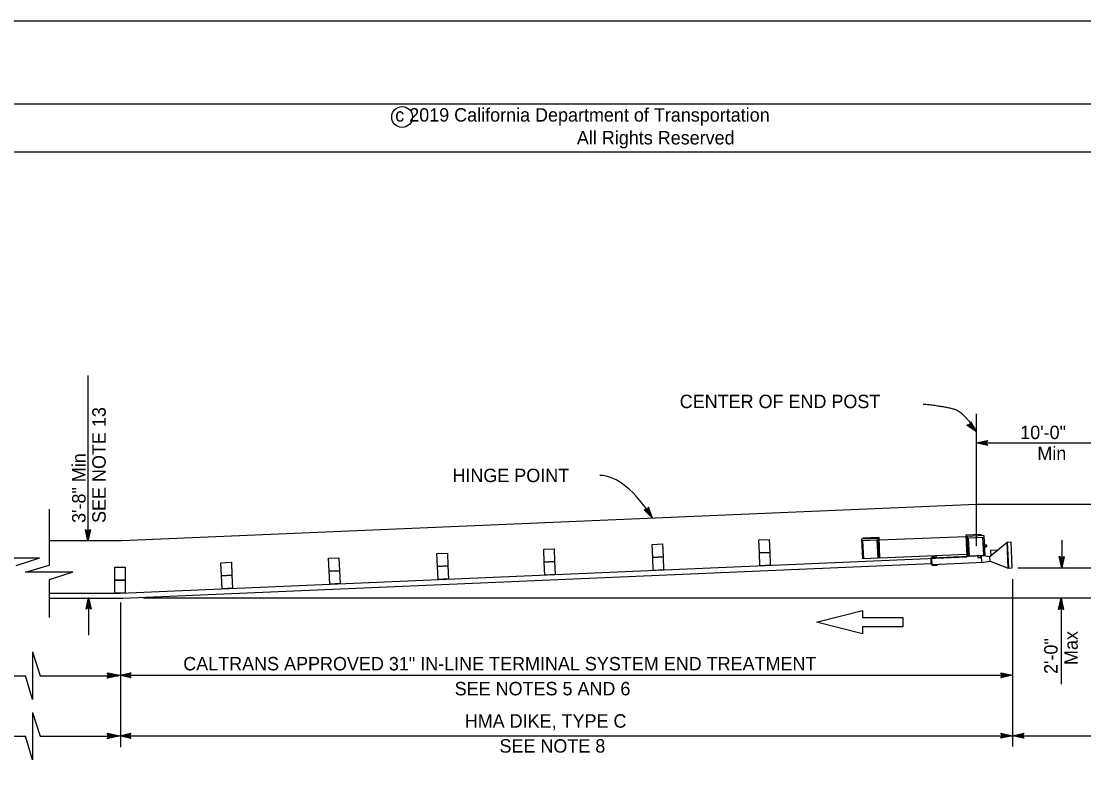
# Model space of a CAD drawing. Extents: x -893 to 867, y -474 to 712.
# Drawn here: x -365 to 189, y 323 to 712 of the extents above; entities that cross this region are included whole.
import ezdxf

# ---------------------------------------------------------------- set-up
doc = ezdxf.new("R2010")
doc.units = 0
for name, color, linetype in [('10 Sheet Format', 7, 'Continuous'), ('56 Stage 3 Anno', 7, 'Continuous'), ('57 Undefined', 7, 'Continuous'), ('60 Nongeo Data', 7, 'Continuous')]:
    doc.layers.add(name, color=color, linetype=linetype)

msp = doc.modelspace()

# ---------------------------------------------------------------- linework, layer by layer
at = {"layer": '10 Sheet Format'}
msp.add_line((-813.45, 643.96), (811.55, 643.96), dxfattribs=at)
for points in [[(-893.45, -474.04), (866.55, -474.04), (866.55, 711.96), (-893.45, 711.96)], [(-863.43, 668.96), (836.57, 668.96), (836.57, -431.04), (-863.43, -431.04)], [(-863.43, 668.96), (836.57, 668.96), (836.57, -431.04), (-863.43, -431.04)]]:
    msp.add_lwpolyline(points, close=True, dxfattribs=at)
msp.add_circle((-166.11, 662.06), 5.42, dxfattribs=at)
at = {"layer": '56 Stage 3 Anno'}
for p, q in [((-329.79, 527.34), (-329.79, 441.02)), ((132.97, 492.23), (138.97, 493.56)), ((134.36, 492.24), (138.73, 493.2)), ((135.73, 492.23), (138.56, 492.86)), ((138.97, 493.56), (138.17, 492.23)), ((138.97, 493.56), (138.97, 493.56)), ((132.97, 492.23), (209.37, 492.23)), ((138.97, 490.89), (132.97, 492.23)), ((132.97, 492.23), (132.97, 492.23)), ((138.75, 491.25), (134.35, 492.23)), ((138.52, 491.61), (135.73, 492.23)), ((137.11, 492.23), (138.32, 492.5)), ((138.34, 491.96), (137.11, 492.23)), ((138.17, 492.23), (138.97, 490.89)), ((138.97, 490.89), (138.97, 490.89)), ((-350.04, 457.7), (-350.04, 428.46)), ((-38.34, 457.36), (-39.9, 457.35)), ((-39.9, 457.35), (-39.9, 457.35)), ((-39.9, 457.35), (-35.64, 452.92)), ((-39.48, 457.35), (-36.36, 454.1)), ((-39.05, 457.34), (-37.08, 455.28)), ((-38.67, 457.37), (-37.79, 456.46)), ((-37.62, 458.74), (-38.34, 457.36)), ((-37.79, 456.46), (-38.19, 457.63)), ((-37.08, 455.28), (-38.01, 458.02)), ((-36.36, 454.11), (-37.8, 458.35)), ((-35.64, 452.92), (-37.62, 458.74)), ((-37.62, 458.74), (-37.62, 458.74)), ((-350.04, 450.71), (-350.04, 439.99)), ((-35.64, 452.92), (-35.64, 452.92)), ((-329.79, 441.02), (-331.12, 447.02)), ((-331.12, 447.02), (-331.12, 447.02)), ((-331.12, 447.02), (-329.79, 446.22)), ((-329.8, 442.41), (-330.76, 446.79)), ((-329.79, 443.79), (-330.42, 446.61)), ((-329.79, 445.17), (-330.06, 446.38)), ((-329.79, 446.22), (-328.45, 447.02)), ((-328.45, 447.02), (-329.79, 441.02)), ((-328.81, 446.81), (-329.79, 442.4)), ((-329.17, 446.57), (-329.79, 443.79)), ((-329.52, 446.4), (-329.79, 445.17)), ((-328.45, 447.02), (-328.45, 447.02)), ((-329.79, 441.02), (-329.79, 441.02)), ((177.64, 441.5), (177.64, 427.07)), ((-355.08, 432.24), (-379.81, 432.24)), ((-355.08, 432.24), (-367.47, 428.22)), ((-362.38, 424.89), (-350.04, 428.46)), ((-362.38, 424.89), (-350.04, 428.46)), ((154.84, 427.07), (248.92, 427.07)), ((-337.66, 424.89), (-362.38, 424.89)), ((-337.66, 424.89), (-362.38, 424.89)), ((-337.66, 424.89), (-350.04, 420.87)), ((-337.66, 424.89), (-350.04, 420.87)), ((-350.04, 420.87), (-350.04, 401.19)), ((-350.04, 420.87), (-350.04, 401.28)), ((151.94, 421.21), (151.94, 334.09)), ((-330.8, 405.66), (-329.46, 411.66)), ((-330.44, 405.88), (-329.46, 410.28)), ((-329.46, 411.66), (-329.46, 411.66)), ((-329.46, 411.66), (-328.13, 405.66)), ((-329.46, 411.66), (-329.46, 392.12)), ((-329.45, 410.27), (-328.49, 405.9)), ((177.31, 411.26), (177.31, 366.58)), ((-329.46, 406.46), (-330.8, 405.66)), ((-330.8, 405.66), (-330.8, 405.66)), ((-330.08, 406.11), (-329.46, 408.9)), ((-329.74, 406.29), (-329.46, 407.52)), ((-329.46, 408.9), (-328.83, 406.07)), ((-329.46, 407.52), (-329.19, 406.31)), ((-328.13, 405.66), (-329.46, 406.46)), ((-328.13, 405.66), (-328.13, 405.66)), ((-312.89, 409.09), (-312.89, 333.74)), ((-358.7, 383.31), (-354.68, 370.92)), ((-358.7, 383.31), (-358.7, 358.58)), ((-319.04, 370.92), (-319.84, 372.26)), ((-319.84, 372.26), (-319.84, 372.26)), ((-319.84, 372.26), (-313.84, 370.92)), ((-319.63, 371.91), (-315.22, 370.92)), ((-319.39, 371.55), (-316.61, 370.92)), ((-318.58, 371.12), (-319.38, 372.46)), ((-319.38, 372.46), (-319.38, 372.46)), ((-319.38, 372.46), (-313.38, 371.12)), ((-313.38, 371.12), (-319.38, 369.79)), ((-319.38, 369.79), (-318.58, 371.12)), ((-319.22, 371.2), (-317.99, 370.92)), ((-319.17, 372.11), (-314.76, 371.12)), ((-314.77, 371.12), (-319.15, 370.15)), ((-316.15, 371.12), (-318.97, 370.5)), ((-318.93, 371.75), (-316.15, 371.12)), ((-318.76, 371.4), (-317.53, 371.13)), ((-317.53, 371.13), (-318.74, 370.86)), ((-313.38, 371.12), (-313.38, 371.12)), ((-313.38, 371.12), (151.44, 371.12)), ((-312.9, 372.33), (-312.89, 372.33)), ((146.74, 371.13), (145.94, 372.47)), ((145.94, 372.47), (145.94, 372.47)), ((145.94, 372.47), (151.94, 371.13)), ((151.94, 371.13), (145.94, 369.8)), ((145.94, 369.8), (146.74, 371.13)), ((146.16, 372.12), (150.56, 371.13)), ((150.55, 371.13), (146.17, 370.16)), ((149.18, 371.14), (146.35, 370.51)), ((146.39, 371.76), (149.18, 371.14)), ((146.57, 371.41), (147.8, 371.14)), ((147.8, 371.14), (146.59, 370.87)), ((151.94, 371.13), (151.94, 371.13)), ((-456.34, 370.92), (-362.27, 370.92)), ((-358.7, 358.58), (-362.27, 370.92)), ((-354.68, 370.92), (-313.84, 370.92)), ((-313.84, 370.92), (-319.84, 369.59)), ((-319.84, 369.59), (-319.04, 370.92)), ((-319.84, 369.59), (-319.84, 369.59)), ((-315.23, 370.92), (-319.61, 369.95)), ((-316.61, 370.92), (-319.43, 370.3)), ((-319.38, 369.79), (-319.38, 369.79)), ((-317.99, 370.92), (-319.2, 370.66)), ((-313.84, 370.92), (-313.84, 370.92)), ((145.94, 369.8), (145.94, 369.8)), ((-358.7, 351.79), (-354.68, 339.41)), ((-358.7, 351.79), (-358.7, 327.07)), ((-616.91, 339.41), (-362.27, 339.41)), ((-358.7, 327.07), (-362.27, 339.41)), ((-354.68, 339.41), (-313.84, 339.41)), ((-319.04, 339.41), (-319.84, 340.75)), ((-319.84, 340.75), (-319.84, 340.75)), ((-319.84, 340.75), (-313.84, 339.41)), ((-313.84, 339.41), (-319.84, 338.08)), ((-319.84, 338.08), (-319.04, 339.41)), ((-319.84, 338.08), (-319.84, 338.08)), ((-319.63, 340.39), (-315.22, 339.41)), ((-315.23, 339.4), (-319.61, 338.44)), ((-316.61, 339.41), (-319.43, 338.78)), ((-319.39, 340.03), (-316.61, 339.41)), ((-318.58, 339.61), (-319.38, 340.95)), ((-319.38, 340.95), (-319.38, 340.95)), ((-319.38, 340.95), (-313.38, 339.61)), ((-313.38, 339.61), (-319.38, 338.28)), ((-319.38, 338.28), (-318.58, 339.61)), ((-319.38, 338.28), (-319.38, 338.28)), ((-319.22, 339.69), (-317.99, 339.41)), ((-317.99, 339.41), (-319.2, 339.14)), ((-319.17, 340.59), (-314.76, 339.61)), ((-314.77, 339.6), (-319.15, 338.64)), ((-316.15, 339.61), (-318.97, 338.98)), ((-318.93, 340.23), (-316.15, 339.61)), ((-318.76, 339.89), (-317.53, 339.61)), ((-317.53, 339.61), (-318.74, 339.34)), ((-313.84, 339.41), (-313.84, 339.41)), ((-313.38, 339.61), (-307.38, 340.94)), ((-313.38, 339.61), (-313.38, 339.61)), ((-307.38, 338.27), (-313.38, 339.61)), ((-313.38, 339.61), (-313.38, 339.61)), ((-313.38, 339.61), (151.89, 339.61)), ((-312.89, 340.82), (-312.89, 340.82)), ((-307.6, 338.62), (-312, 339.61)), ((-311.99, 339.61), (-307.62, 340.58)), ((-310.62, 339.61), (-307.8, 340.23)), ((-307.83, 338.98), (-310.62, 339.61)), ((-309.24, 339.61), (-308.03, 339.87)), ((-308.01, 339.33), (-309.24, 339.61)), ((-307.38, 340.94), (-308.18, 339.61)), ((-308.18, 339.61), (-307.38, 338.27)), ((-307.38, 340.94), (-307.38, 340.94)), ((-307.38, 338.27), (-307.38, 338.27)), ((146.74, 339.62), (145.94, 340.96)), ((145.94, 340.96), (145.94, 340.96)), ((145.94, 340.96), (151.94, 339.62)), ((151.94, 339.62), (145.94, 338.29)), ((145.94, 338.29), (146.74, 339.62)), ((145.94, 338.29), (145.94, 338.29)), ((146.16, 340.6), (150.56, 339.62)), ((150.55, 339.62), (146.17, 338.65)), ((149.18, 339.62), (146.35, 339)), ((146.39, 340.24), (149.18, 339.62)), ((146.57, 339.9), (147.8, 339.62)), ((147.8, 339.62), (146.59, 339.35)), ((151.92, 339.62), (157.92, 340.95)), ((151.92, 339.62), (405.45, 339.62)), ((157.92, 338.28), (151.92, 339.62)), ((151.92, 339.62), (151.92, 339.62)), ((151.94, 339.62), (151.94, 339.62)), ((157.71, 338.63), (153.3, 339.62)), ((153.32, 339.62), (157.69, 340.59)), ((154.69, 339.62), (157.51, 340.24)), ((157.47, 338.99), (154.69, 339.62)), ((156.07, 339.62), (157.28, 339.88)), ((157.3, 339.34), (156.07, 339.62)), ((157.92, 340.95), (157.12, 339.62)), ((157.12, 339.62), (157.92, 338.28)), ((157.92, 340.95), (157.92, 340.95)), ((157.92, 338.28), (157.92, 338.28))]:
    msp.add_line(p, q, dxfattribs=at)
for points in [[(130.15, 503.21), (133.21, 497.99), (128.22, 501.42), (128.62, 501.51), (132.27, 498.99), (130.03, 502.82), (129.92, 502.43), (131.35, 499.98), (129.02, 501.59), (129.42, 501.67), (130.43, 500.98), (129.81, 502.04), (129.72, 501.74), (128.22, 501.42), (129.72, 501.74)], [(178.96, 432.97), (177.64, 427.07), (176.33, 432.97), (176.68, 432.76), (177.64, 428.44), (178.61, 432.76), (178.26, 432.56), (177.64, 429.79), (177.03, 432.55), (177.38, 432.34), (177.64, 431.15), (177.91, 432.35), (177.64, 432.18), (176.33, 432.97), (177.64, 432.18)], [(175.99, 405.36), (177.31, 411.26), (178.62, 405.36), (178.27, 405.57), (177.32, 409.89), (176.34, 405.57), (176.69, 405.77), (177.31, 408.54), (177.92, 405.78), (177.57, 405.99), (177.31, 407.18), (177.04, 405.98), (177.31, 406.14), (178.62, 405.36), (177.31, 406.14)], [(-307.48, 369.8), (-313.38, 371.12), (-307.48, 372.43), (-307.69, 372.08), (-312.01, 371.13), (-307.69, 370.15), (-307.89, 370.5), (-310.66, 371.12), (-307.9, 371.73), (-308.11, 371.38), (-309.3, 371.12), (-308.1, 370.85), (-308.27, 371.12), (-307.48, 372.43), (-308.27, 371.12)]]:
    msp.add_lwpolyline(points, close=True, dxfattribs=at)
msp.add_ellipse((-50.26, 405.05), major_axis=(15.99, -69.88), ratio=0.436863, start_param=2.221176, end_param=3.039373, dxfattribs=at)
msp.add_open_spline([(133.21, 497.99), (126.91, 508.21), (115.94, 511.31), (105.34, 512.32)], degree=2, dxfattribs=at)
at = {"layer": '60 Nongeo Data'}
for p, q in [((133.16, 438.64), (133.16, 507.3)), ((-312.09, 441.34), (133.16, 460.38)), ((133.16, 460.38), (209.37, 460.38)), ((82.42, 442.94), (74.02, 442.59)), ((82.89, 432.13), (82.42, 442.94)), ((82.47, 441.79), (127.67, 443.49)), ((135.6, 444.54), (127.64, 444.2)), ((127.64, 444.2), (128.11, 433.12)), ((137.05, 443.89), (128.38, 443.52)), ((128.38, 443.52), (128.82, 433.15)), ((135.6, 444.54), (135.63, 443.83)), ((137.05, 443.89), (137.5, 433.39)), ((-350.04, 441.34), (-312.09, 441.34)), ((82, 442.48), (73.33, 442.11)), ((73.33, 442.11), (73.77, 431.74)), ((74.02, 442.59), (74.04, 442.14)), ((82.44, 432.11), (82, 442.48)), ((137.28, 437.89), (137.23, 439.18)), ((140.15, 433.11), (149.12, 440.55)), ((149.12, 440.55), (151.21, 440.64)), ((149.7, 426.98), (149.12, 440.55)), ((150.01, 426.99), (149.43, 440.56)), ((151.79, 427.07), (151.21, 440.64)), ((-312.86, 413.94), (128.1, 432.79)), ((82.88, 432.29), (128.06, 434.21)), ((109.55, 431.83), (110, 432.84)), ((110, 432.84), (112.49, 432.95)), ((110.02, 432.34), (136.94, 433.49)), ((110.17, 428.87), (110.02, 432.34)), ((112.51, 432.45), (112.49, 432.95)), ((133.81, 433.36), (133.85, 432.49)), ((133.85, 432.49), (135.59, 432.56)), ((135.59, 432.56), (135.55, 433.43)), ((135.95, 429.97), (135.8, 433.45)), ((136.66, 433.48), (140.15, 433.11)), ((140.26, 430.67), (140.15, 433.11)), ((140.58, 436.38), (144.28, 436.54)), ((140.58, 436.38), (140.7, 433.57)), ((-311.64, 411.33), (109.65, 429.35)), ((109.65, 429.35), (109.55, 431.83)), ((109.65, 429.35), (110.2, 428.37)), ((110.17, 428.87), (136.81, 430.01)), ((110.2, 428.37), (112.68, 428.48)), ((112.68, 428.48), (112.66, 428.98)), ((136.81, 430.01), (140.26, 430.67)), ((140.26, 430.67), (149.7, 426.98)), ((149.7, 426.98), (151.79, 427.07)), ((-350.04, 413.92), (-313.17, 413.92)), ((-350.04, 411.33), (-311.64, 411.33)), ((449.52, 411.33), (-300.78, 411.33)), ((49.88, 398.82), (73.79, 404.96)), ((73.79, 404.96), (73.79, 401.32)), ((73.79, 392.68), (49.88, 398.82)), ((73.79, 401.32), (94.89, 401.32)), ((94.89, 401.32), (94.89, 398.82)), ((94.89, 398.82), (94.89, 396.32)), ((94.89, 396.32), (73.79, 396.32)), ((73.79, 396.32), (73.79, 392.68))]:
    msp.add_line(p, q, dxfattribs=at)
for points in [[(129.12, 442.84), (136.37, 443.15), (136.79, 433.49), (129.53, 433.18)], [(-35.82, 439.31), (-30.41, 439.55), (-30.12, 432.79), (-35.53, 432.55)], [(19.78, 441.73), (25.19, 441.96), (25.48, 435.2), (20.07, 434.97)], [(74.07, 441.43), (81.32, 441.74), (81.73, 432.08), (74.48, 431.77)], [(-204.41, 432.17), (-199, 432.4), (-198.71, 425.64), (-204.13, 425.41)], [(-147.92, 434.61), (-142.5, 434.84), (-142.21, 428.08), (-147.63, 427.85)], [(-92.32, 436.88), (-86.9, 437.11), (-86.62, 430.35), (-92.03, 430.12)], [(-35.53, 432.55), (-30.12, 432.79), (-29.83, 426.03), (-35.24, 425.8)], [(20.07, 434.97), (25.48, 435.2), (25.77, 428.45), (20.35, 428.21)], [(-315.87, 427.52), (-310.46, 427.52), (-310.46, 420.76), (-315.87, 420.76)], [(-260.48, 429.76), (-255.07, 430), (-254.78, 423.24), (-260.19, 423)], [(-147.63, 427.85), (-142.21, 428.08), (-141.92, 421.32), (-147.34, 421.09)], [(-92.03, 430.12), (-86.62, 430.35), (-86.33, 423.59), (-91.74, 423.36)], [(-260.19, 423), (-254.78, 423.24), (-254.49, 416.48), (-259.91, 416.25)], [(-204.13, 425.41), (-198.71, 425.64), (-198.42, 418.88), (-203.84, 418.65)], [(-315.87, 420.76), (-310.46, 420.76), (-310.46, 413.99), (-315.87, 413.99)]]:
    msp.add_lwpolyline(points, close=True, dxfattribs=at)
for points in [[(137.28, 437.89), (137.84, 437.92), (137.79, 439.21), (137.23, 439.18)], [(137.83, 438.19), (138.63, 438.23), (138.59, 438.98), (137.79, 438.95)]]:
    msp.add_lwpolyline(points, dxfattribs=at)

# ---------------------------------------------------------------- texts
at = {"layer": '10 Sheet Format'}
for s, p in [('c 2019 California Department of Transportation', (-169.67, 659.66)), ('All Rights Reserved', (-75.03, 647.76))]:
    msp.add_text(s, height=7, dxfattribs=at).set_placement(p)
at = {"layer": '57 Undefined'}
for s, p in [('CENTER OF END POST', (-21.43, 510.34)), ('10\'-0"', (156, 494.2)), ('Min', (164.93, 483.26)), ('HINGE POINT', (-139.89, 471.78)), ('CALTRANS APPROVED 31" IN-LINE TERMINAL SYSTEM END TREATMENT', (-280.15, 373.67)), ('SEE NOTES 5 AND 6', (-138.7, 360.67)), ('HMA DIKE, TYPE C', (-133.45, 343.82)), ('SEE NOTE 8', (-115.36, 330.82))]:
    msp.add_text(s, height=7, dxfattribs=at).set_placement(p)
for s, p in [('SEE NOTE 13', (-320.56, 450.51)), ('3\'-8" Min', (-331.06, 450.51)), ('Max', (185.98, 376.48)), ('2\'-0"', (175.48, 371.81))]:
    msp.add_text(s, height=7, rotation=90, dxfattribs=at).set_placement(p)

doc.saveas('drawing.dxf')
